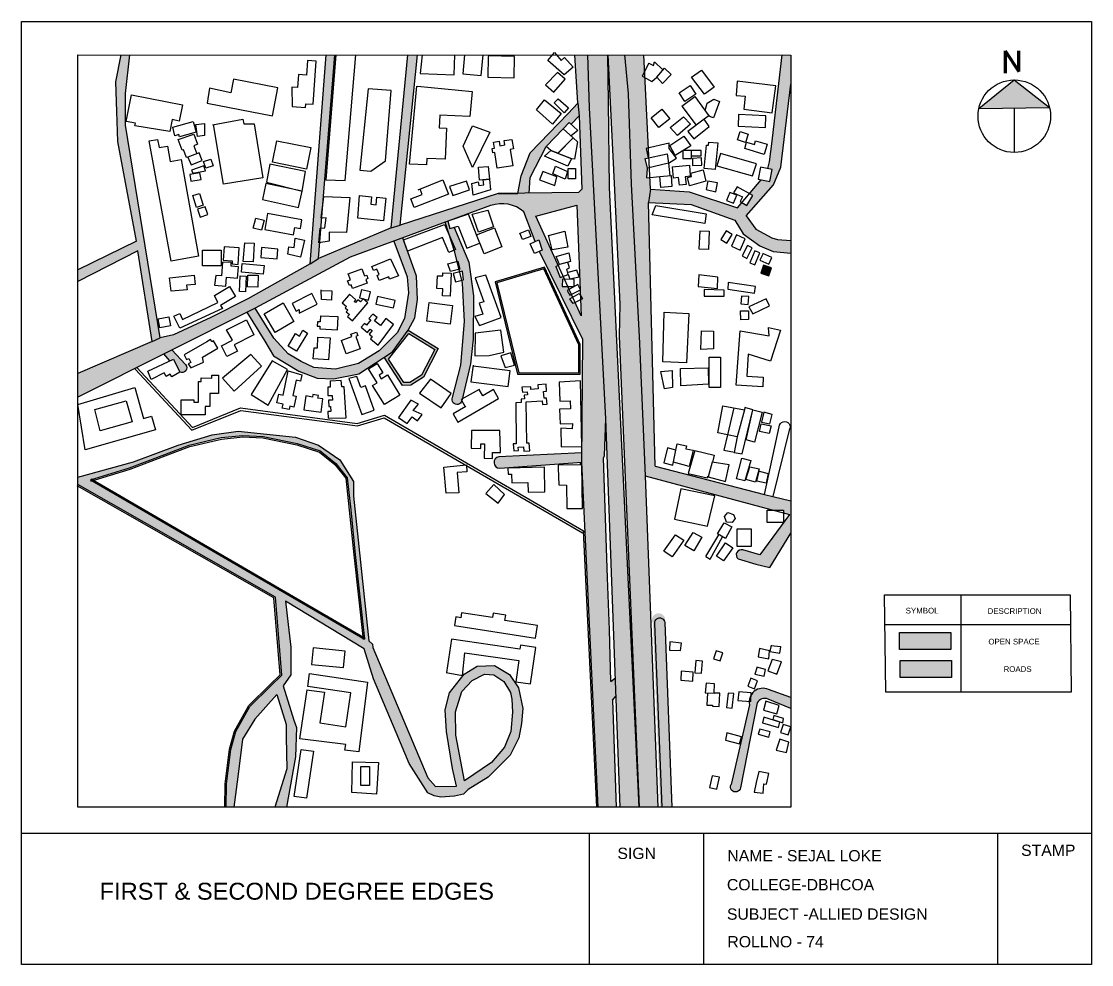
# Model space of a CAD drawing. Header units: millimetres. Extents: x -75360 to 914439, y -5036 to 71141.
# Drawn here: x 633094 to 671004, y -4400 to 29032 of the extents above; entities that cross this region are included whole.
import ezdxf

# ---------------------------------------------------------------- set-up
doc = ezdxf.new("R2010")
doc.units = ezdxf.units.MM
doc.styles.get("Standard").update_dxf_attribs({"font": 'arial.ttf'})

msp = doc.modelspace()

# ---------------------------------------------------------------- hatches: boundary and pattern name
at = {"true_color": 0xf8f6b0}
h = msp.add_hatch(color=51, dxfattribs=at)
h.dxf.hatch_style = 1
h.paths.add_polyline_path([(636780, 25351), (636778, 26190), (636777, 26478), (636935, 27848), (636623, 27848), (636440, 26889), (636473, 25842), (636506, 24777), (637171, 21248), (635090, 20227), (635090, 19814), (637216, 20904), (637730, 17686), (638014, 17815)])
h.paths.add_polyline_path([(638428, 17390), (638140, 17246), (638354, 17001), (638483, 17063), (638703, 16603, 0.844105), (638908, 16865)])
h = msp.add_hatch(color=51, dxfattribs=at)
h.dxf.hatch_style = 1
h.paths.add_polyline_path([(656744, 22991), (655384, 23089), (655313, 22614), (656825, 22539), (658371, 21990), (658663, 21505), (659255, 21071), (659726, 20877), (660354, 20813), (660354, 21271), (659877, 21301), (659676, 21362), (659112, 21670), (658764, 22144), (659740, 23233), (659994, 23869), (660354, 26808), (660354, 27840), (660043, 27840), (659806, 25814), (659685, 24785), (659600, 24058), (659531, 23816), (659694, 23784), (659610, 23358), (659296, 23420), (658880, 22928), (658999, 22862), (658793, 22508), (658614, 22612), (658456, 22424)])
h.paths.add_polyline_path([(647120, 19172), (647086, 19998), (646603, 21360), (646291, 21245), (646756, 19979), (646805, 19413), (646659, 18505), (646402, 17992), (645762, 17353), (645040, 16907), (644221, 16704), (643450, 16762), (642999, 16975), (642539, 17246), (642037, 17804), (641371, 18871), (641080, 18725), (641714, 17693), (642027, 17182), (642924, 16639), (643575, 16382), (644149, 16362), (645048, 16542), (646235, 17315), (646799, 18092), (647032, 18524)])
h.paths.add_polyline_path([(649114, 19309), (648949, 20502), (648421, 21730), (648275, 21688), (648204, 21949), (648108, 21913), (648277, 21390), (648472, 20947), (648425, 20926), (648447, 20858), (648529, 20527), (648549, 20532), (648621, 20247), (648599, 20242), (648621, 20153), (648715, 20176), (648750, 19874), (648694, 19859), (648720, 19753), (648785, 18390), (648660, 16848), (648370, 15702, 1.121354), (648695, 15585), (648672, 15625), (648710, 15646), (649008, 16897), (649094, 17763)])
h.paths.add_polyline_path([(652949, 13741), (650008, 13598, 0.910234), (650036, 13192), (652946, 13409)])
h.paths.add_polyline_path([(645541, 6834), (645533, 6956), (645396, 7078), (644856, 12208), (644856, 12724), (644373, 13497), (643618, 14006), (642808, 14300), (640775, 14512), (639849, 14372), (638650, 14016), (637061, 13419), (635090, 12877), (635090, 12614), (642089, 8626), (642316, 5855), (641933, 5479), (641189, 4748), (640693, 3857), (640514, 3230), (640359, 2006), (640350, 1185), (640618, 1185), (640755, 2254), (640925, 3586), (641367, 4299), (642142, 5174), (642468, 4113), (642476, 3656), (642494, 2542), (642070, 1185), (642479, 1185), (642809, 2959), (642838, 4009), (642740, 4260), (642370, 5484), (642634, 5867), (642643, 6853), (642547, 7652), (642446, 8486), (645236, 6789), (645564, 5727), (646365, 3823), (646827, 2726), (647490, 1685), (647716, 1584), (647956, 1536), (648441, 1570), (648754, 1646), (648922, 1810), (649623, 2242), (650402, 3024), (650713, 3637), (650808, 4150), (650861, 4681), (650699, 5413), (650388, 5877), (649852, 6206), (649238, 6173), (648783, 5892), (648261, 5233), (648108, 4630), (648154, 3859), (648360, 2553), (648507, 1921), (647768, 1913), (647493, 2218)])
h.paths.add_polyline_path([(645246, 7132), (635542, 12780), (636926, 13204), (638172, 13682), (639040, 14015), (640171, 14280), (640933, 14358), (641654, 14317), (642859, 14067), (643679, 13806), (644233, 13367), (644630, 12855), (644760, 11719), (644922, 10133)], flags=16)
h.paths.add_polyline_path([(648472, 4559), (648696, 5277), (649058, 5665), (649494, 5899), (649824, 5867), (650178, 5638), (650416, 5243), (650463, 5007), (650492, 4545), (650432, 3858), (650202, 3311), (649743, 2764), (648786, 2110), (648483, 3738)], flags=16)
h.paths.add_polyline_path([(644191, 27845), (643884, 27846), (643326, 20435), (643619, 20625), (643664, 21194), (643630, 21188), (643681, 21700), (643704, 21703), (643733, 22058), (643708, 22057), (643780, 22653)])
h.paths.add_polyline_path([(647124, 27845), (646778, 27845), (646192, 21712), (646506, 21813)])
h.paths.add_polyline_path([(651685, 24603), (652291, 25224), (652499, 25451), (652566, 25390), (652847, 25687), (652808, 26135), (652458, 25770), (651121, 24377), (650793, 23557), (650675, 22937), (651075, 22942), (651115, 23495)])
at = {"true_color": 0xf7f281}
h = msp.add_hatch(color=51, dxfattribs=at)
h.dxf.hatch_style = 1
h.paths.add_polyline_path([(649715, 22505, -0.25843), (650895, 22286), (651298, 21231), (651427, 21287), (651544, 20919), (651441, 20875), (652984, 17759), (652946, 13409), (653530, 1185), (654163, 1185), (654029, 4973), (654158, 5130), (654134, 5770), (653973, 5640), (653928, 7468), (653861, 9305), (653710, 13553), (653752, 13647), (653800, 14950), (653765, 15615), (653222, 25974), (653154, 27843), (652703, 27843), (652808, 26135), (652847, 25687), (652952, 23081), (652829, 22963), (649980, 22928), (646506, 21813), (646192, 21712), (643619, 20625), (643326, 20435), (641116, 19201), (639801, 18533), (638481, 17925), (638014, 17815), (637730, 17686), (635090, 16556), (635090, 15711), (641371, 18871), (644735, 20672)])
h.paths.add_polyline_path([(651320, 22125), (652764, 22521), (652882, 19564), (652903, 19523), (652884, 19514), (652892, 19326), (652969, 19198), (652898, 19163), (652921, 18593), (652707, 19066), (652641, 19033), (652525, 19195), (652622, 19254), (652576, 19355), (652523, 19328), (652423, 19494), (652494, 19534), (652447, 19639), (652246, 19639), (652256, 19891), (652334, 19889), (652286, 19995), (652182, 19955), (652030, 20345), (652108, 20386)], flags=16)
h.paths.add_polyline_path([(652349, 21594), (652450, 21029), (651898, 20930), (651769, 21449)], flags=0)
h.paths.add_polyline_path([(652043, 20696), (652483, 20833), (652546, 20521), (652161, 20414)], flags=0)
h = msp.add_hatch(color=51, dxfattribs=at)
h.dxf.hatch_style = 1
h.paths.add_polyline_path([(653932, 23144), (653888, 26173), (653864, 27842), (653154, 27843), (653222, 25974), (653800, 14950), (654301, 1185), (654980, 1185)])
h.paths.add_polyline_path([(655189, 12919), (654976, 17876), (654692, 23261), (654588, 26471), (654455, 27842), (653871, 27842), (654101, 23049), (654295, 19014), (654272, 17876), (654980, 1185), (655642, 1185)])
h = msp.add_hatch(color=51, dxfattribs=at)
h.dxf.hatch_style = 1
h.paths.add_polyline_path([(655384, 23089), (655363, 23500), (655253, 23490), (655269, 23827), (655193, 24169), (655295, 24192), (655220, 24530), (655308, 24551), (655179, 27046), (655083, 27095), (655168, 27259), (655137, 27842), (654455, 27842), (654588, 26471), (654692, 23261), (654976, 17876), (655189, 12919), (659744, 11708), (660092, 11708), (660093, 11615), (660308, 11558), (659252, 10129), (658647, 10300, 0.804471), (658480, 9988), (659113, 9796), (659607, 9670), (660354, 10896), (660354, 12036), (659713, 12193), (659412, 12266), (655550, 13269), (655313, 22614)])
at = {"true_color": 0x000000}
h = msp.add_hatch(color=18, dxfattribs=at)
h.dxf.hatch_style = 1
h.paths.add_polyline_path([(668266, 26957), (667010, 25941), (669513, 25983)])
at = {"true_color": 0x139b48}
h = msp.add_hatch(color=114, dxfattribs=at)
h.dxf.hatch_style = 1
h.paths.add_polyline_path([(651629, 20325), (649879, 19796), (650673, 16523), (652891, 16533), (652886, 17581)])
h.paths.add_polyline_path([(651602, 20264), (652836, 17570), (652840, 16584), (650713, 16574), (649940, 19762)], flags=16)
at = {"true_color": 0x000000}
h = msp.add_hatch(color=18, dxfattribs=at)
h.dxf.hatch_style = 1
h.paths.add_polyline_path([(659666, 20301), (659380, 20394), (659285, 20104), (659571, 20010)])
at = {"true_color": 0x139b48}
h = msp.add_hatch(color=114, dxfattribs=at)
h.dxf.hatch_style = 1
h.paths.add_polyline_path([(646799, 18092), (646235, 17315), (645946, 17127), (646595, 16131), (646887, 16139), (647340, 16422), (647859, 17441)])
h.paths.add_polyline_path([(647734, 17406), (647267, 16489), (646858, 16233), (646646, 16227), (646103, 17060), (646823, 17966)], flags=16)
at = {"true_color": 0xf7f281}
h = msp.add_hatch(color=51, dxfattribs=at)
h.dxf.hatch_style = 1
edge = h.paths.add_edge_path()
edge.add_arc((655664, 7820), 235, 338.4623, 572.6701)
edge.add_line((655466, 7693), (655724, 1190))
edge.add_line((655724, 1190), (656138, 1196))
edge.add_line((656138, 1196), (655883, 7733))
h.paths.add_polyline_path([(666040, 6382), (664221, 6382), (664221, 5776), (666040, 5776)])
at = {"true_color": 0x139b48}
h = msp.add_hatch(color=114, dxfattribs=at)
h.dxf.hatch_style = 1
h.paths.add_polyline_path([(666022, 7376), (664203, 7376), (664203, 6770), (666022, 6770)])
at = {"true_color": 0xf8f6b0}
h = msp.add_hatch(color=51, dxfattribs=at)
h.dxf.hatch_style = 1
h.paths.add_polyline_path([(659560, 5355, 0.378446), (658943, 5157), (658930, 4931), (658875, 4935, 0.06348), (658884, 4811), (658234, 1980, 1.147601), (658572, 1864), (659159, 4881, -0.375622), (659546, 5013), (660354, 4682), (660354, 5062)])

# ---------------------------------------------------------------- linework, layer by layer
for p, q in [((635090, 27848), (660354, 27840)), ((635090, 1185), (635090, 27848)), ((660354, 27840), (660354, 1185)), ((652808, 26135), (652847, 25687)), ((638461, 25283), (639183, 25485)), ((639183, 25485), (639288, 25108)), ((638530, 24981), (638461, 25283)), ((639288, 25108), (638694, 24942)), ((638672, 25021), (638530, 24981)), ((638694, 24942), (638672, 25021)), ((655384, 23089), (655313, 22614)), ((649061, 22199), (649620, 22340)), ((646192, 21712), (646506, 21813)), ((637171, 21248), (635090, 20227)), ((637216, 20904), (635090, 19814)), ((643326, 20435), (643619, 20625)), ((652030, 20345), (652161, 20414)), ((646103, 17060), (646823, 17966)), ((637730, 17686), (635090, 16556)), ((637730, 17686), (638014, 17815)), ((637137, 16741), (637184, 16764)), ((635699, 15272), (636809, 15585)), ((636809, 15585), (637019, 14837)), ((635889, 14519), (635699, 15272)), ((637019, 14837), (635889, 14519)), ((659412, 12266), (659713, 12193)), ((653011, 10975), (653015, 10903)), ((666376, 8707), (666376, 5262)), ((663674, 7650), (670244, 7650)), ((660354, 1185), (635090, 1185)), ((633094, 255), (671004, 255)), ((653206, 255), (653206, -4400)), ((657255, 255), (657255, -4400)), ((667668, 255), (667668, -4400))]:
    msp.add_line(p, q)
at = {"color": 18, "lineweight": 211, "true_color": 0x000000}
for p, q in [((667947, 27990), (667947, 27191)), ((667947, 27990), (668431, 27253)), ((668431, 27253), (668431, 27984))]:
    msp.add_line(p, q, dxfattribs=at)
at = {"color": 18, "true_color": 0x000000}
for p, q in [((667010, 25941), (668266, 26957)), ((668266, 26957), (669513, 25983)), ((667010, 25941), (669513, 25983)), ((668261, 25962), (668266, 24388))]:
    msp.add_line(p, q, dxfattribs=at)
for points in [[(633094, 29032), (671004, 29032), (671004, -4400), (633094, -4400)], [(652464, 23812), (652717, 23812), (652717, 23451), (652464, 23451)], [(651602, 20264), (649940, 19762), (650713, 16574), (652840, 16584), (652836, 17570)], [(657455, 17126), (657863, 17126), (657863, 16060), (657455, 16060)], [(659516, 11708), (660092, 11708), (660095, 11270), (659516, 11270)], [(658447, 11041), (658941, 11041), (658941, 10415), (658447, 10415)], [(663674, 8707), (670244, 8707), (670283, 5262), (663712, 5262)], [(664203, 7376), (666022, 7376), (666022, 6770), (664203, 6770)], [(664221, 6382), (666040, 6382), (666040, 5776), (664221, 5776)], [(645121, 2619), (645419, 2619), (645419, 1948), (645121, 1948)]]:
    msp.add_lwpolyline(points, close=True)
for points in [[(637171, 21248), (636506, 24777), (636473, 25842), (636440, 26889), (636623, 27848)], [(636780, 25351), (636778, 26190), (636777, 26478), (636935, 27848)], [(643326, 20435), (643884, 27846)], [(646192, 21712), (643619, 20625), (644191, 27845)], [(643872, 23418), (644565, 23393), (644935, 27845)], [(644227, 27845), (643872, 23418)], [(646192, 21712), (646778, 27845)], [(652829, 22963), (649980, 22928), (646506, 21813), (647124, 27845)], [(647294, 27844), (647217, 27183), (648421, 27134), (648450, 27844)], [(648795, 27844), (648730, 27177), (649377, 27114), (649447, 27844)], [(649632, 27793), (649620, 27051), (650547, 27035), (650559, 27793), (649633, 27808)], [(651121, 24377), (652458, 25770), (652808, 26135), (652703, 27843)], [(651742, 27649), (651974, 27924), (652213, 27649), (652335, 27755), (652637, 27408), (652326, 27138), (651742, 27649)], [(654301, 1185), (653800, 14950), (653222, 25974), (653154, 27843)], [(654980, 1185), (653932, 23144), (653888, 26173), (653864, 27842)], [(653871, 27842), (654101, 23049), (654295, 19014), (654272, 17876), (654980, 1185)], [(654455, 27842), (654588, 26471), (654692, 23261), (654977, 17857)], [(655384, 23089), (655137, 27842)], [(659531, 23816), (659600, 24058), (659685, 24785), (659806, 25814), (660044, 27845)], [(642680, 26011), (643156, 25976), (643167, 26115), (643427, 26096), (643539, 27626), (643233, 27648), (643195, 27130), (642911, 27151), (642877, 26691), (642672, 26706), (642680, 26011)], [(655317, 27550), (655083, 27095), (655242, 27013), (655426, 26897), (655599, 27052)], [(655317, 27550), (655483, 27472), (655524, 27600), (655821, 27314)], [(655875, 27377), (656113, 27151), (655809, 26829), (655599, 27052), (655875, 27377)], [(656826, 27058), (657183, 27303), (657632, 26704), (657291, 26448), (656826, 27058)], [(639758, 26662), (639674, 26129), (641985, 25682), (642178, 26682), (640603, 26986), (640511, 26505), (639758, 26662)], [(651657, 26779), (651952, 26522), (652353, 26983), (652081, 27220), (651657, 26779)], [(645084, 23764), (645470, 23726), (645992, 24086), (646193, 26577), (645372, 26644), (645084, 23764)], [(647120, 26734), (649061, 26545), (648976, 25666), (647911, 25712), (647891, 25258), (648148, 25247), (648100, 24147), (647459, 24176), (647448, 23942), (646839, 23969), (647107, 26735)], [(656390, 26501), (656783, 26761), (656985, 26457), (656592, 26197), (656390, 26501)], [(658450, 26913), (658410, 26408), (658727, 26383), (658690, 25918), (659687, 25788), (659813, 26751), (658450, 26913)], [(659994, 23869), (660354, 26808)], [(636998, 26430), (638798, 26074), (638685, 25499), (638429, 25550), (638347, 25134), (637116, 25334), (637131, 25426), (636810, 25478), (636998, 26430)], [(651339, 25903), (651620, 26251), (652215, 25770), (651907, 25388), (651339, 25903)], [(651966, 26141), (652107, 26285), (652471, 25966), (652320, 25793), (651966, 26141)], [(656487, 26022), (656947, 26365), (657451, 25689), (657285, 25568)], [(657311, 25876), (657389, 26131), (657617, 26273), (657828, 26194), (657612, 25614), (657510, 25652), (657451, 25689)], [(655404, 25608), (655786, 25919), (656060, 25580), (655678, 25270), (655404, 25608)], [(656487, 26022), (656995, 25350)], [(639276, 25382), (639585, 25408), (639585, 24988), (639336, 24952), (639276, 25382)], [(639861, 25369), (640940, 25563), (640970, 25398), (641336, 25404), (641649, 23492), (640250, 23263), (639904, 25376)], [(652499, 25451), (652291, 25224)], [(652499, 25451), (652809, 25170), (652568, 24970)], [(652566, 25390), (652847, 25687), (652952, 23081), (652829, 22963)], [(656080, 25271), (656546, 25649), (656796, 25391), (656336, 24985), (656080, 25271)], [(656705, 25132), (656917, 24872), (657458, 25312), (657285, 25568), (656705, 25132)], [(658498, 25727), (658482, 25315), (659447, 25276), (659463, 25686), (658498, 25727)], [(643326, 20435), (641116, 19201), (639801, 18533), (638481, 17925), (638014, 17815), (636780, 25351)], [(638993, 24221), (638942, 24202), (638837, 24480), (638793, 24466), (638651, 24848), (639201, 25032), (639334, 24682), (639198, 24617)], [(649692, 25105), (649073, 23852), (648747, 24608), (649077, 25329), (649692, 25105)], [(652291, 25224), (652643, 24902), (652102, 24360), (651844, 24460), (651685, 24603), (652291, 25224)], [(658559, 25126), (658841, 25038), (658749, 24743), (658461, 24832), (658559, 25126)], [(638756, 24139), (639370, 20705), (638396, 20530), (637617, 24794), (637919, 24849), (637972, 24562), (638265, 24615), (638365, 24069), (638756, 24139)], [(642147, 24801), (643345, 24558), (643191, 23799), (641986, 24044), (642139, 24802)], [(649825, 24756), (650015, 24786), (650041, 24625), (650217, 24653), (650193, 24805), (650469, 24849), (650523, 24510), (650408, 24491), (650500, 23915), (649948, 23827), (649859, 24384), (649798, 24375), (649774, 24525), (649852, 24537), (649817, 24754)], [(652643, 24902), (652795, 24765), (652683, 24147), (652579, 24166), (652097, 24354), (652643, 24902)], [(656022, 24006), (656301, 24183), (656042, 24523), (656037, 24721), (655220, 24530), (655295, 24192)], [(656060, 24638), (656556, 24959), (656802, 24627), (656252, 24280), (656060, 24638)], [(657759, 24730), (657664, 23785), (657279, 23823), (657362, 24648), (657439, 24640), (657450, 24748), (657759, 24730)], [(658784, 24750), (659063, 24666), (659103, 24798), (659509, 24675), (659400, 24315), (658715, 24522), (658784, 24750)], [(638993, 24221), (639103, 23943), (639499, 24100), (639391, 24372), (638993, 24221)], [(639198, 24617), (639303, 24338)], [(649980, 22928), (650675, 22937), (650793, 23557), (651121, 24377)], [(651075, 22942), (651115, 23495), (651685, 24603)], [(651844, 24460), (652582, 24173), (652446, 23899), (651622, 24251), (651844, 24460)], [(655200, 24171), (655971, 24343), (656022, 24006), (655269, 23827), (655193, 24169)], [(656527, 24454), (656524, 24172), (656830, 24169), (656833, 24456), (656527, 24454)], [(656831, 24263), (657172, 24272), (657169, 24455), (656833, 24456)], [(657854, 24346), (657727, 23917), (658998, 23554), (659131, 23986), (657854, 24346)], [(639120, 23762), (639170, 23648), (639620, 23737), (639559, 23914), (639120, 23762)], [(639545, 24062), (639809, 24148), (639886, 23911), (639628, 23827), (639545, 24062)], [(641890, 23968), (641773, 23339), (643037, 23016), (643158, 23712), (641890, 23968)], [(652009, 23897), (652437, 23714), (652355, 23438), (651918, 23632), (652009, 23897)], [(656022, 24006), (656061, 23560)], [(656149, 23878), (656765, 23934), (656787, 23551), (656608, 23526), (656646, 23256), (656409, 23223), (656370, 23501), (656194, 23476), (656157, 23878)], [(656864, 24172), (656869, 23928), (657197, 23936), (657191, 24192), (656864, 24172)], [(639055, 23601), (639095, 23367), (639459, 23429), (639419, 23663), (639055, 23601)], [(649291, 23860), (649633, 23883), (649676, 23434), (649323, 23400), (649291, 23860)], [(651560, 23706), (651451, 23411), (651987, 23214), (652058, 23520), (651560, 23706)], [(655253, 23490), (655269, 23827)], [(655253, 23490), (655715, 23531)], [(655709, 23529), (656113, 23564), (656131, 23182), (655749, 23142), (655715, 23529)], [(656812, 23648), (657245, 23776), (657341, 23369), (656759, 23201), (656693, 23503), (656837, 23534), (656812, 23648)], [(658764, 22144), (659740, 23233), (659994, 23869)], [(659271, 23870), (659187, 23441), (659610, 23358), (659694, 23784), (659270, 23867)], [(641756, 23287), (641630, 22719), (642909, 22435), (643037, 23016), (641756, 23287)], [(647149, 23064), (648019, 23412), (648219, 22912), (647012, 22430), (646889, 22739), (647294, 22901), (647218, 23091)], [(648264, 23179), (648371, 22857), (648969, 23056), (648864, 23372), (648264, 23179)], [(649048, 23287), (649273, 23340), (649301, 23220), (649470, 23238), (649453, 23411), (649676, 23434), (649715, 23056), (649094, 22874), (649048, 23287)], [(655384, 23089), (656744, 22991), (658456, 22424), (659296, 23420)], [(657411, 23378), (657346, 23070), (657696, 22987), (657751, 23313), (657410, 23371)], [(658445, 23167), (658324, 22960), (658634, 22812), (658555, 22646), (658793, 22508), (658999, 22862), (658445, 23167)], [(639164, 22858), (639397, 22933), (639533, 22515), (639300, 22439), (639164, 22858)], [(643801, 22828), (644732, 22793), (644612, 21553), (643999, 21564), (643993, 21246), (643630, 21188), (643681, 21700), (643844, 21719), (643894, 22064), (643708, 22057), (643801, 22828)], [(645068, 22855), (645496, 22811), (645469, 22551), (645655, 22532), (645682, 22796), (646002, 22764), (645921, 21963), (645007, 22056), (645068, 22855)], [(658187, 22963), (658077, 22679), (658321, 22585), (658432, 22871), (658187, 22963)], [(649711, 22503), (644735, 20672), (641371, 18871), (635090, 15711)], [(639328, 22374), (639425, 22097), (639700, 22193), (639608, 22457), (639328, 22374)], [(651320, 22125), (652764, 22521), (652921, 18593), (651320, 22125)], [(655550, 13269), (655313, 22614), (656825, 22539), (658371, 21990), (658663, 21505), (659255, 21071), (659726, 20877), (660350, 20813)], [(655568, 22508), (657354, 22212), (657298, 21873), (655438, 22181), (655568, 22508)], [(641399, 22053), (641693, 21991), (641599, 21629), (641300, 21706), (641399, 22053)], [(641815, 22219), (641712, 21658), (642732, 21471), (642779, 21732), (642976, 21696), (643030, 21995), (641815, 22217)], [(649210, 21467), (649853, 21715), (650115, 21036), (649484, 20793), (649210, 21467), (648929, 22196), (648204, 21949), (648275, 21688), (648568, 21771), (648875, 20993), (649355, 21185)], [(649616, 22353), (649821, 21747), (649287, 21558), (649061, 22199)], [(658764, 22144), (659112, 21670), (659676, 21362), (659877, 21301), (660354, 21271)], [(646627, 21290), (648081, 21833), (648472, 20947), (648230, 20839), (648005, 21375), (646771, 20884), (646627, 21290)], [(650759, 21531), (651058, 21643), (651145, 21411), (650841, 21298), (650754, 21530)], [(658060, 21614), (657867, 21301), (658082, 21168), (658274, 21479), (658059, 21612)], [(641080, 18725), (641714, 17693), (642027, 17182), (642924, 16639), (643575, 16382), (644149, 16362), (645048, 16542), (646235, 17315), (646799, 18092), (647032, 18524), (647120, 19172), (647086, 19998), (646603, 21360)], [(646291, 21245), (646756, 19979), (646805, 19413), (646659, 18505), (646402, 17992), (645762, 17353), (645040, 16907), (644221, 16704), (643450, 16762), (642999, 16975), (642539, 17246), (642037, 17804), (641371, 18871)], [(642572, 21037), (642754, 21016), (642793, 21353), (643118, 21280), (642983, 20678), (642537, 20778), (642567, 21038)], [(651118, 21152), (651427, 21287), (651544, 20919), (651274, 20804), (651118, 21152)], [(651761, 21447), (652349, 21594), (652450, 21029), (651898, 20930), (651769, 21449)], [(657136, 21605), (657454, 21593), (657431, 20941), (657100, 20953), (657136, 21605)], [(658419, 21445), (658252, 21062), (658560, 20928), (658736, 21330), (658426, 21466), (658419, 21445)], [(637730, 17686), (637216, 20904)], [(639512, 20921), (640170, 20918), (640167, 20364), (639505, 20367), (639508, 20921)], [(640238, 20568), (640562, 20548), (640554, 20434), (640770, 20420), (640806, 21009), (640273, 21042), (640238, 20568)], [(641007, 21187), (641339, 21169), (641302, 20505), (640944, 20525), (641007, 21187)], [(641603, 21014), (641577, 20658), (642151, 20615), (642176, 20953), (641603, 21014)], [(652946, 13409), (652984, 17759), (651441, 20875)], [(658811, 21087), (658625, 20718), (658797, 20631), (658983, 21002), (658811, 21089)], [(659077, 20900), (658898, 20475), (659074, 20401), (659254, 20830), (659079, 20903)], [(640782, 20336), (640521, 20353), (640530, 20481), (640216, 20502), (640183, 20009), (639984, 20023), (639936, 19678)], [(645510, 20342), (646168, 20615), (646457, 20013), (646134, 19895), (646106, 19973), (645762, 19848), (645691, 20027), (645762, 20056), (645685, 20249), (645564, 20201), (645507, 20340)], [(648199, 20443), (648549, 20532), (648621, 20247), (648297, 20165), (648199, 20443)], [(652030, 20345), (652182, 19955), (652467, 20066), (652414, 20253), (652510, 20296), (652455, 20496)], [(652043, 20696), (652483, 20833), (652546, 20521), (652161, 20414), (652043, 20696)], [(659365, 20809), (659257, 20566), (659575, 20426), (659680, 20664), (659363, 20804)], [(639936, 19678), (640331, 19647), (640356, 19962), (640754, 19931), (640782, 20336)], [(640911, 20455), (641688, 20381), (641659, 20071), (640892, 20144), (640911, 20455)], [(644673, 20081), (645158, 20257), (645249, 20008), (645326, 20036), (645370, 19914), (645289, 19884), (645337, 19753), (644824, 19566), (644778, 19692), (644711, 19668), (644651, 19831), (644749, 19866), (644673, 20081)], [(647829, 20017), (648019, 20011), (648023, 20120), (648313, 20111), (648287, 19296), (648013, 19305), (648021, 19554), (647814, 19561), (647828, 20017)], [(648392, 20096), (648472, 19799), (648750, 19874), (648715, 20176), (648392, 20096)], [(651629, 20325), (649879, 19796), (650673, 16523), (652891, 16533), (652886, 17581), (651629, 20325)], [(652467, 20066), (652523, 19906), (652847, 19983), (652775, 20220), (652449, 20129)], [(659380, 20394), (659285, 20104), (659571, 20010), (659666, 20301), (659380, 20394)], [(638348, 19948), (639212, 20039), (639247, 19710), (638945, 19678), (638962, 19512), (638393, 19467), (638342, 19947)], [(640843, 20014), (641060, 20002), (641031, 19449), (640815, 19461), (640843, 20014)], [(641117, 20040), (641483, 20032), (641474, 19614), (641106, 19622), (641115, 20040)], [(649438, 18657), (649161, 18572), (649321, 18255), (650089, 18536), (649541, 20034), (649173, 19947), (649470, 19095), (649308, 19040), (649438, 18657)], [(652256, 19891), (652246, 19639), (652669, 19638), (652669, 19878), (652256, 19891)], [(657087, 20054), (657064, 19632), (657756, 19566), (657765, 19971), (657087, 20054)], [(658136, 19775), (658124, 19537), (659064, 19396), (659100, 19638), (658136, 19775)], [(638494, 18586), (638709, 18676), (638799, 18461), (640056, 19072), (639936, 19320), (640468, 19638), (640681, 19281), (640151, 18965), (640214, 18851), (638701, 18154), (638494, 18586)], [(642686, 19034), (642823, 18762), (642934, 18817), (642935, 18693), (643569, 19010), (643383, 19382), (642686, 19034)], [(643714, 19494), (644095, 19478), (644082, 19156), (643719, 19170), (643711, 19513)], [(644676, 19317), (644456, 19059), (644607, 18929), (644564, 18878), (644653, 18802), (644600, 18740), (644712, 18644), (644651, 18572), (644825, 18423), (645365, 19057), (645199, 19198), (645103, 19086), (645010, 19165), (644932, 19073), (644887, 19108), (644935, 19162), (644711, 19362), (644676, 19317)], [(645140, 19534), (645069, 19229), (645387, 19155), (645455, 19449), (645137, 19523)], [(652423, 19494), (652523, 19328), (652903, 19523), (652806, 19711), (652423, 19494)], [(652525, 19195), (652851, 19392), (652969, 19198), (652641, 19033), (652525, 19195)], [(657282, 19531), (657282, 19296), (657989, 19296), (657989, 19505), (657282, 19531)], [(641697, 18671), (642365, 19059), (642749, 18397), (642081, 18009), (641697, 18671)], [(645713, 19281), (645654, 19013), (646274, 18878), (646330, 19140), (645713, 19281)], [(647539, 19069), (648363, 18963), (648278, 18297), (647452, 18403), (647538, 19069)], [(658597, 19289), (658579, 19016), (658843, 18998), (658862, 19280), (658597, 19289)], [(658859, 18912), (659000, 18669), (659597, 18947), (659478, 19201), (658859, 18912)], [(643690, 18599), (643681, 18379), (643577, 18383), (643571, 18232), (643669, 18228), (643665, 18131), (644291, 18105), (644311, 18563), (643690, 18589)], [(645399, 18504), (645468, 18448), (645319, 18265), (645244, 18327), (645132, 18190), (645356, 18007), (645451, 18124), (645514, 18073), (645413, 17950), (645520, 17862), (645455, 17783), (645726, 17561), (646279, 18288), (645998, 18501), (645813, 18258), (645605, 18416), (645698, 18538), (645538, 18659), (645399, 18504)], [(655866, 18723), (656738, 18681), (656654, 16930), (655821, 16970), (655866, 18723)], [(658568, 18778), (658851, 18772), (658845, 18463), (658574, 18451), (658568, 18778)], [(637942, 18487), (638313, 18563), (638379, 18244), (637998, 18165), (637942, 18487)], [(640363, 18097), (641067, 18450), (641332, 17921), (640634, 17570), (640748, 17345), (640368, 17154), (640176, 17537), (640573, 17736), (640363, 18097)], [(642801, 17965), (642942, 17879), (643066, 18083), (643224, 17987), (642835, 17346), (642539, 17525), (642801, 17965)], [(643593, 17844), (644026, 17814), (643972, 17036), (643433, 17074), (643460, 17467), (643587, 17458), (643593, 17844)], [(644420, 17724), (644800, 17866), (644769, 17949), (644965, 18022), (645011, 17896), (644936, 17866), (645095, 17427), (644603, 17248), (644428, 17727)], [(646799, 18092), (647859, 17441), (647340, 16422), (646887, 16139), (646595, 16131), (645946, 17127)], [(646823, 17966), (647734, 17406), (647267, 16489), (646858, 16233), (646646, 16227), (646103, 17060)], [(649154, 17180), (649658, 17193), (650180, 17304), (650072, 18089), (649164, 17986), (649154, 17180)], [(654976, 17876), (655189, 12919)], [(657191, 18061), (657614, 18056), (657607, 17422), (657166, 17407), (657191, 18061)], [(658561, 18068), (659581, 17884), (659562, 18181), (659982, 18091), (659633, 16983), (658839, 17233), (658792, 16454), (659374, 16419), (659353, 16077), (658408, 16134), (658561, 18068)], [(638863, 17217), (638946, 17043), (639029, 17082), (639097, 16937), (638997, 16890), (639097, 16750), (639549, 16957), (639503, 17135), (640053, 17454), (639903, 17712), (639842, 17677), (639796, 17757), (639660, 17678), (638863, 17217)], [(637578, 16629), (638483, 17063), (638703, 16603), (638423, 16438), (638368, 16531), (638225, 16447), (638151, 16573), (637695, 16340), (637578, 16629)], [(638354, 17001), (638140, 17246)], [(640215, 16386), (640625, 15931), (641597, 16806), (641220, 17225), (640215, 16386)], [(650430, 17287), (650075, 17179), (650234, 16763), (650559, 16851), (650426, 17285)], [(641234, 15810), (641831, 15435), (642522, 16699), (641980, 16996), (641234, 15810)], [(645696, 16909), (645902, 16572), (645762, 16487), (645840, 16361), (646065, 16499), (646502, 15786), (645951, 15448), (645534, 16127), (645696, 16226), (645393, 16720), (645697, 16907)], [(649096, 16849), (649020, 16262), (650338, 16090), (650411, 16643), (649092, 16815)], [(656442, 16732), (657419, 16757), (657434, 16177), (656448, 16111), (656442, 16732)], [(639458, 16403), (639835, 16392), (639839, 16497), (640080, 16488), (640077, 15843), (639771, 15845), (639771, 15381), (639604, 15381), (639604, 15082), (638754, 15082), (638754, 15623), (639201, 15623), (639201, 15538), (639362, 15538), (639362, 16273), (639460, 16273), (639458, 16403)], [(643024, 16509), (642976, 16280), (642829, 16311), (642714, 15766), (642826, 15743), (642745, 15361), (642597, 15392), (642573, 15277), (642333, 15328), (642362, 15465), (642143, 15511), (642209, 15821), (642367, 15788), (642547, 16642), (643024, 16509)], [(644026, 16293), (644026, 16064), (643949, 16064), (643949, 15774), (644100, 15768), (644108, 15610), (643978, 15603), (643983, 15380), (644046, 15382), (644051, 15205), (643954, 15202), (643960, 14966), (644596, 14981), (644523, 16083), (644440, 16077), (644425, 16306), (644026, 16280)], [(644693, 16369), (645156, 15097), (645592, 15256), (645278, 16119), (645116, 16060), (644978, 16440), (644693, 16369)], [(647583, 16345), (647199, 15860), (647967, 15338), (648312, 15846), (647583, 16345)], [(655749, 16617), (656147, 16653), (656153, 16059), (655877, 16013), (655749, 16617)], [(637109, 16054), (637422, 14959), (637702, 15039), (637840, 14558), (635348, 13845), (635090, 15457), (637109, 16054)], [(648839, 15382), (648387, 15121), (648555, 14830), (649998, 15662), (649815, 15979), (649438, 15762), (649306, 15990), (648672, 15625)], [(650971, 15548), (651546, 15587), (651555, 15452), (651714, 15463), (651699, 15679), (651608, 15672), (651592, 15918), (651694, 15924), (651678, 16173), (651388, 16154), (651398, 16004), (651141, 15987), (651135, 16084), (650825, 16064), (650840, 15888), (651011, 15902), (651020, 15797), (650908, 15788), (650919, 15653), (650793, 15642), (650796, 15526), (650613, 15517), (650616, 14060), (650519, 14053), (650536, 13811), (650704, 13823), (650696, 13936), (650882, 13950), (650893, 13794), (651099, 13808), (651079, 14086), (650999, 14080), (650971, 15548)], [(652138, 16239), (652162, 15572), (652529, 15585), (652540, 15296), (652157, 15282), (652181, 14763), (652617, 14783), (652608, 14595), (652199, 14610), (652210, 13948), (652941, 13960), (652902, 16288), (652138, 16239)], [(643166, 15758), (643095, 15269), (643707, 15180), (643776, 15654), (643599, 15680), (643613, 15774), (643422, 15802), (643409, 15717), (643166, 15758)], [(646890, 15604), (646452, 14997), (646762, 14774), (646933, 15011), (647124, 14874), (647287, 15101), (646975, 15242), (647162, 15460), (646890, 15604)], [(648672, 15625), (648819, 15370)], [(653752, 13647), (653800, 14950), (653765, 15615)], [(657945, 15407), (658704, 15263), (658453, 14311), (657764, 14449), (657945, 15407)], [(658331, 15334), (658108, 14380)], [(658453, 14311), (658348, 13755), (658625, 13709), (659002, 15267), (658717, 15342), (658704, 15263)], [(659002, 15267), (659336, 15180), (659060, 14121), (658771, 14197), (659002, 15267)], [(659398, 15177), (659311, 14822), (659603, 14772), (659688, 15093), (659398, 15177)], [(635090, 12877), (637061, 13419), (638650, 14016), (639849, 14372), (640775, 14512), (642808, 14300), (643618, 14006), (644373, 13497), (644856, 12724), (644856, 12208), (645396, 7078), (645533, 6956), (645541, 6834), (647493, 2218), (647768, 1913), (648507, 1921), (648360, 2553), (648154, 3859), (648108, 4630), (648261, 5233), (648783, 5892), (649238, 6173), (649852, 6206), (650388, 5877), (650699, 5413), (650861, 4681), (650808, 4150), (650713, 3637), (650402, 3024), (649623, 2242), (648922, 1810), (648754, 1646), (648441, 1570), (647956, 1536), (647716, 1584), (647490, 1685), (646827, 2726), (646365, 3823), (645564, 5727), (645236, 6789), (642446, 8486), (642547, 7652), (642643, 6853), (642634, 5867), (642370, 5484), (642740, 4260), (642838, 4009), (642809, 2959), (642479, 1185)], [(649037, 14535), (649025, 13905), (649370, 13899), (649373, 14057), (649493, 14054)], [(649493, 14054), (649483, 13549), (649778, 13544), (649782, 13756), (650066, 13750), (650044, 14533), (649037, 14535)], [(655550, 13269), (659412, 12266), (659938, 14666)], [(659296, 14772), (659653, 14700), (659581, 14430), (659241, 14495), (659296, 14772)], [(660286, 14545), (659713, 12193), (660354, 12036)], [(635542, 12780), (636926, 13204), (638172, 13682), (639040, 14015), (640171, 14280), (640933, 14358), (641654, 14317), (642859, 14067), (643679, 13806), (644233, 13367), (644630, 12855), (644760, 11719), (644922, 10133), (645246, 7132)], [(635557, 12732), (636943, 13156), (638190, 13635), (639055, 13967), (640179, 14230), (640934, 14307), (641648, 14267), (642846, 14018), (643655, 13760), (644196, 13332), (644582, 12836), (644710, 11713), (644872, 10127), (645196, 7127)], [(656277, 13837), (656320, 14053), (656654, 13987), (656633, 13879), (656887, 13829), (656753, 13252), (656192, 13404)], [(658108, 14379), (657978, 13836), (658350, 13766)], [(655982, 13915), (655846, 13382), (656171, 13299), (656277, 13837), (655982, 13915)], [(656946, 13826), (656719, 13008), (657386, 12848), (657427, 12911)], [(656946, 13826), (657634, 13658), (657573, 13410)], [(648053, 13233), (648855, 13309), (648877, 13071), (648528, 13038), (648595, 12324), (648143, 12315), (648057, 13234)], [(652113, 13197), (652135, 12608), (652404, 12589), (652416, 11762), (652967, 11770), (652944, 13314), (652109, 13302), (652113, 13197)], [(652900, 13313), (652895, 13407)], [(653530, 1185), (652946, 13409)], [(653973, 5640), (653928, 7468), (653861, 9305), (653710, 13553), (653752, 13647)], [(657564, 13412), (657422, 12894), (658034, 12726), (658165, 13317), (657564, 13412)], [(658717, 12745), (658421, 12822), (658611, 13547), (658933, 13463), (658717, 12745)], [(650327, 13195), (650331, 12980), (650456, 12982), (650461, 12678), (651034, 12688), (651040, 12345), (651636, 12355), (651621, 13226), (650327, 13195)], [(655189, 12919), (655642, 1185)], [(655189, 12919), (660308, 11558)], [(658895, 13240), (659232, 13173), (659100, 12703), (658758, 12799), (658895, 13240)], [(659228, 13084), (659551, 13013), (659473, 12659), (659140, 12732), (659228, 13084)], [(640300, 1186), (640309, 2010), (640465, 3240), (640646, 3877), (641148, 4779), (641898, 5515), (642264, 5875), (642040, 8596), (635065, 12571)], [(640350, 1185), (640359, 2006), (640514, 3230), (640693, 3857), (641189, 4748), (641933, 5479), (642316, 5855), (642089, 8626), (635090, 12614)], [(635542, 12780), (645246, 7132)], [(635568, 12824), (645271, 7176)], [(649827, 12613), (649543, 12296), (649979, 11959), (650211, 12259), (649827, 12613)], [(656452, 12464), (656224, 11385), (657394, 11138), (657655, 12218), (656452, 12464)], [(658004, 11487), (658122, 11621), (658316, 11554), (658384, 11408), (658269, 11274), (658066, 11283), (658004, 11487)], [(657987, 11263), (658262, 11111), (658038, 10705), (657749, 10864), (657987, 11263)], [(653479, 1183), (653011, 10975)], [(656266, 10837), (656561, 10649), (656149, 10053), (655857, 10255), (656266, 10837)], [(656889, 10914), (657201, 10749), (656919, 10269), (656595, 10459), (656889, 10914)], [(657335, 10066), (657799, 10836)], [(657335, 10066), (657488, 9974), (657926, 10767)], [(658036, 10554), (658291, 10373), (657960, 9909), (657721, 10079), (658036, 10554)], [(648436, 7614), (651305, 7175), (651373, 7621), (650220, 7797), (650249, 7991), (649805, 8059), (649781, 7899), (648683, 8067), (648657, 7895), (648483, 7921), (648436, 7614)], [(655883, 7723), (656139, 1185)], [(643425, 6825), (643375, 6242), (644503, 6126), (644562, 6705), (643425, 6825)], [(648136, 5958), (648719, 5852), (648807, 6656), (650717, 6374), (650606, 5624), (651125, 5547), (651316, 6841), (650772, 6922), (650751, 6775), (648327, 7133), (648154, 5955)], [(656064, 7041), (656053, 6747), (656443, 6732), (656474, 6990), (656064, 7041)], [(659649, 6926), (659612, 6694), (659961, 6637), (659997, 6860), (659645, 6896)], [(657706, 6716), (657606, 6437), (657847, 6364), (657945, 6647), (657706, 6716)], [(659242, 6803), (659188, 6510), (659576, 6438), (659590, 6725), (659242, 6803)], [(656988, 6374), (656952, 5946), (657185, 5926), (657221, 6354), (656988, 6374)], [(659152, 6151), (659077, 5895), (659401, 5827), (659450, 6060), (659150, 6147)], [(659683, 6418), (659534, 6011), (659857, 5892), (660017, 6327), (659683, 6418)], [(643194, 5345), (643831, 5251), (643670, 4165), (644589, 4029), (644768, 5232), (643235, 5460), (643303, 5916), (645355, 5611), (645047, 3136), (644555, 3198), (644581, 3404), (642958, 3605), (643216, 5342)], [(648786, 2110), (648483, 3738), (648472, 4559), (648696, 5277), (649058, 5665), (649494, 5899), (649824, 5867), (650178, 5638), (650416, 5243), (650463, 5007), (650492, 4545), (650432, 3858), (650202, 3311), (649743, 2764), (648786, 2110)], [(653973, 5640), (654134, 5770)], [(656466, 6003), (656449, 5686), (656878, 5650), (656892, 5964), (656466, 6003)], [(658937, 5747), (658825, 5468), (659058, 5374), (659173, 5659), (658937, 5747)], [(657348, 5575), (657318, 5229), (657638, 5223), (657644, 5549), (657348, 5575)], [(642142, 5174), (641367, 4299), (640925, 3586), (640755, 2254), (640618, 1185)], [(642142, 5174), (642468, 4113), (642476, 3656), (642494, 2542), (642070, 1185)], [(654029, 4973), (654158, 5130)], [(654029, 4973), (654163, 1185)], [(657393, 5228), (657371, 4792), (657572, 4799), (657573, 4766), (657809, 4753), (657835, 5220), (657638, 5224)], [(658135, 5220), (658075, 4708), (658273, 4685), (658334, 5207), (658135, 5220)], [(658506, 5268), (658472, 4957), (658930, 4931), (658947, 5228), (658506, 5268)], [(659463, 4933), (659376, 4623), (659856, 4488), (659939, 4783), (659463, 4933)], [(659397, 4369), (659341, 4168), (659910, 4009), (659961, 4192), (659397, 4369)], [(659748, 4434), (659712, 4285), (660066, 4174), (660094, 4329), (659748, 4434)], [(658078, 3810), (658032, 3553), (658532, 3425), (658597, 3678), (658078, 3810)], [(659247, 3948), (659193, 3768), (659566, 3657), (659623, 3849), (659247, 3948)], [(660073, 4110), (659986, 3832), (660261, 3746), (660348, 4025), (660073, 4110)], [(659958, 3587), (659831, 3199), (660197, 3113), (660283, 3480), (659958, 3587)], [(643005, 3226), (643442, 3161), (643197, 1499), (642755, 1564), (643002, 3227)], [(644826, 2790), (645744, 2760), (645671, 1641), (644804, 1697), (644826, 2790)], [(657566, 2292), (657474, 1876), (657733, 1818), (657826, 2239), (657566, 2292)], [(659125, 2060), (659056, 1708), (659365, 1678), (659397, 2003), (659493, 1994), (659573, 2369), (659211, 2446), (659125, 2060)]]:
    msp.add_lwpolyline(points)
for points in [[(651298, 21231), (650895, 22286, 0.257785), (649718, 22506, 1.046902)], [(648421, 21730), (648949, 20502), (649114, 19309), (649094, 17763), (649008, 16897), (648695, 15585, -1.121354), (648370, 15702), (648660, 16848), (648785, 18390), (648720, 19753), (648447, 20858), (648108, 21913)], [(638428, 17390), (638908, 16865, -0.844105), (638703, 16603)], [(659938, 14666, -1.357059), (660286, 14545, 1.597727)], [(652950, 13741), (650008, 13598, 0.910234), (650036, 13192), (652946, 13409)], [(660308, 11558), (659252, 10129), (658647, 10300, 0.804471), (658480, 9988), (659113, 9796), (659607, 9670), (660354, 10896)], [(655792, 1185), (655534, 7688, -1.0475), (655883, 7723, -0.571225)], [(660354, 5062), (659560, 5355, 0.606709), (658884, 4811), (658234, 1980)], [(660355, 4682), (659546, 5013, 0.375622), (659159, 4881), (658572, 1864, -1.147601), (658234, 1980, -0.607742)]]:
    msp.add_lwpolyline(points, format="xyb")
at = {"color": 114, "true_color": 0x139b48}
for points in [[(637124, 16709), (639133, 14540), (640863, 15245), (644997, 14699), (645949, 14984), (652970, 10905)], [(637184, 16764), (639154, 14636), (640852, 15329), (644990, 14783), (645960, 15072), (653011, 10975)]]:
    msp.add_lwpolyline(points, dxfattribs=at)
at = {"color": 18, "true_color": 0x000000}
msp.add_circle((668266, 25672), 1285, dxfattribs=at)

# ---------------------------------------------------------------- texts
at = {"attachment_point": 1}
for s, insert, char_height in [('SYMBOL', (664419, 8246), 200), ('DESCRIPTION', (667320, 8232), 200), ('OPEN SPACE', (667348, 7148), 200), (' ROADS', (667808, 6176), 200), ('SIGN', (654207, -257), 400), ('NAME - SEJAL LOKE', (658102, -340), 400), ('STAMP', (668508, -147), 400), ('FIRST & SECOND DEGREE EDGES', (635863, -1499), 600), ('COLLEGE-DBHCOA', (658086, -1367), 400), ('SUBJECT -ALLIED DESIGN', (658086, -2409), 400), ('ROLLNO - 74', (658102, -3388), 400)]:
    msp.add_mtext(s, dxfattribs=dict(at, insert=insert, char_height=char_height))

doc.saveas('drawing.dxf')
